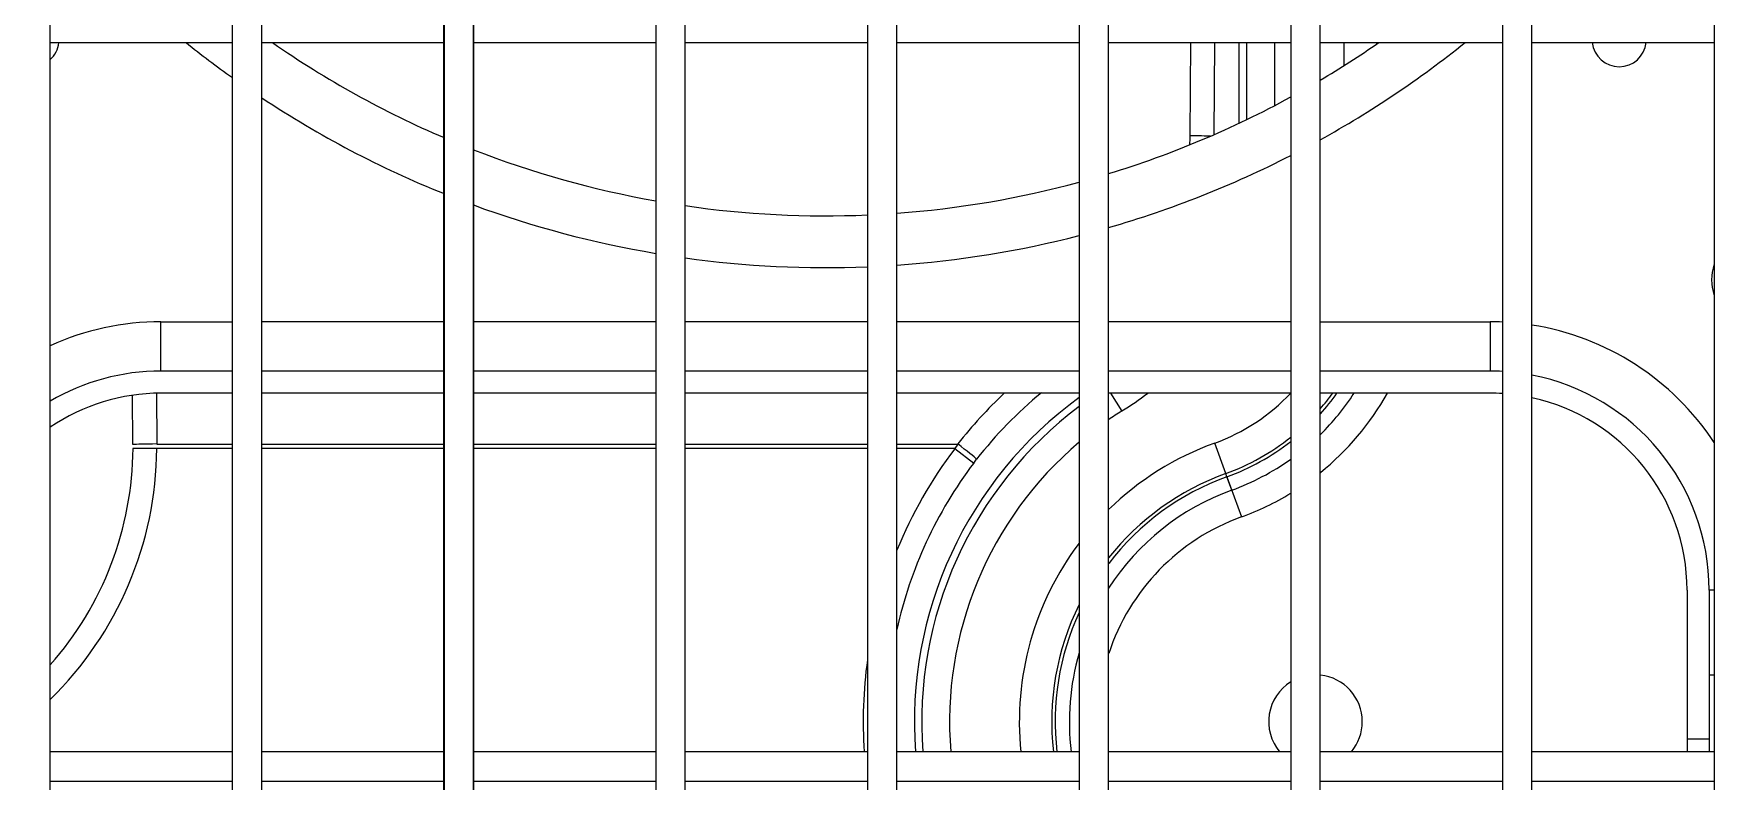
# Model space of a CAD drawing. Header units: millimetres. Extents: x 147592 to 201688, y -27981 to 8299.
# Drawn here: x 166369.7 to 166541.3, y -662.3 to -586.5 of the extents above; entities that cross this region are included whole.
import ezdxf

# ---------------------------------------------------------------- set-up
doc = ezdxf.new("R2010")
doc.units = ezdxf.units.MM
doc.layers.add('G-XREF-____-OTLN', color=7, linetype='Continuous', lineweight=5)
doc.layers.add('M-EQPM-____-OTLN', color=7, linetype='Continuous', lineweight=5)

# ---------------------------------------------------------------- blocks, each defined once
blk = doc.blocks.new('RUXYQ18BA - top_dwg-2871796-二层给排水_消防平面图')
at = {"layer": 'G-XREF-____-OTLN'}
for p, q in [((414.71, -150.44), (433.2, -150.44)), ((436.2, -150.44), (454.69, -150.44)), ((457.69, -150.44), (476.19, -150.44)), ((479.18, -150.44), (497.68, -150.44)), ((500.68, -150.44), (519.17, -150.44)), ((522.17, -150.44), (540.66, -150.44)), ((536.16, -150.44), (536.16, -158.28)), ((543.66, -150.44), (562.15, -150.44)), ((565.15, -150.44), (583.64, -150.44)), ((433.2, -183.78), (425.96, -183.78)), ((454.69, -183.78), (436.2, -183.78)), ((476.19, -183.78), (457.69, -183.78)), ((497.68, -183.78), (479.18, -183.78)), ((519.17, -183.78), (500.68, -183.78)), ((540.66, -183.78), (522.17, -183.78)), ((560.9, -183.78), (543.66, -183.78)), ((433.2, -186.03), (425.96, -186.03)), ((454.69, -186.03), (436.2, -186.03)), ((476.19, -186.03), (457.69, -186.03)), ((497.68, -186.03), (479.18, -186.03)), ((519.17, -186.03), (500.68, -186.03)), ((540.66, -186.03), (522.17, -186.03)), ((560.9, -186.03), (543.66, -186.03)), ((433.2, -222.42), (414.71, -222.42)), ((454.69, -222.42), (436.2, -222.42)), ((476.19, -222.42), (457.69, -222.42)), ((497.68, -222.42), (479.18, -222.42)), ((519.17, -222.42), (500.68, -222.42)), ((540.66, -222.42), (522.17, -222.42)), ((562.15, -222.42), (543.66, -222.42)), ((583.64, -222.42), (565.15, -222.42))]:
    blk.add_line(p, q, dxfattribs=at)
at = {"layer": 'G-XREF-____-OTLN', "color": 251, "true_color": 0x666666}
for p, q in [((530.44, -159.91), (530.5, -150.44)), ((532.92, -150.44), (532.85, -159.8)), ((535.43, -158.63), (535.43, -150.44)), ((539, -150.44), (539, -156.85)), ((546.08, -152.78), (546.08, -150.44)), ((549.37, -150.44), (549.37, -150.6)), ((454.69, -178.78), (436.2, -178.78)), ((476.19, -178.78), (457.69, -178.78)), ((497.68, -178.78), (479.18, -178.78)), ((519.17, -178.78), (500.68, -178.78)), ((540.66, -178.78), (522.17, -178.78)), ((423.11, -191.25), (423.08, -186.23)), ((523.53, -187.84), (522.4, -186.03)), ((436.2, -191.19), (454.69, -191.19)), ((454.69, -191.66), (436.2, -191.66)), ((457.69, -191.19), (476.19, -191.19)), ((476.19, -191.66), (457.69, -191.66)), ((479.18, -191.19), (497.68, -191.19)), ((497.68, -191.66), (479.18, -191.66)), ((506.55, -191.66), (500.68, -191.66)), ((583.64, -206.02), (583.14, -206.02)), ((583.64, -214.65), (583.14, -214.65)), ((583.14, -221.16), (580.89, -221.16))]:
    blk.add_line(p, q, dxfattribs=at)
at = {"layer": 'G-XREF-____-OTLN', "flags": 128}
for points in [[(411.71, -361.36), (414.71, -361.36), (414.71, 213.41), (411.71, 213.41)], [(433.2, -361.36), (436.2, -361.36), (436.2, 213.41), (433.2, 213.41)], [(454.69, 213.41), (457.69, 213.41), (457.69, -361.36), (454.69, -361.36)], [(476.19, -361.36), (479.18, -361.36), (479.18, 213.41), (476.19, 213.41)], [(500.68, -361.36), (500.68, 213.41), (497.68, 213.41), (497.68, -361.36)], [(522.17, -361.36), (522.17, 213.41), (519.17, 213.41), (519.17, -361.36)], [(543.66, -361.36), (543.66, 213.41), (540.66, 213.41), (540.66, -361.36)], [(565.15, -361.36), (565.15, 213.41), (562.15, 213.41), (562.15, -361.36)], [(586.64, -361.36), (586.64, 213.41), (583.64, 213.41), (583.64, -361.36)]]:
    blk.add_lwpolyline(points, close=True, dxfattribs=at)
at = {"layer": 'G-XREF-____-OTLN', "color": 251, "true_color": 0x666666, "flags": 128}
for points in [[(425.96, -183.78), (425.96, -178.78), (433.2, -178.78)], [(543.66, -178.78), (560.9, -178.78), (560.9, -183.78)], [(425.49, -186.03), (425.53, -191.19), (433.2, -191.19)], [(433.2, -191.66), (425.53, -191.66), (423.11, -191.65)], [(500.68, -191.19), (506.86, -191.19), (506.55, -191.66), (508.47, -193.12), (508.77, -192.73)], [(534.18, -194.51), (534.06, -194.18), (532.94, -191.09)], [(534.67, -195.87), (534.18, -194.51), (535.65, -198.58)]]:
    blk.add_lwpolyline(points, dxfattribs=at)
at = {"layer": 'G-XREF-____-OTLN', "flags": 128}
for points in [[(580.89, -206.02), (580.89, -221.16), (580.89, -222.42)], [(583.14, -206.02), (583.14, -221.16), (583.14, -222.42)]]:
    blk.add_lwpolyline(points, dxfattribs=at)
at = {"layer": 'G-XREF-____-OTLN'}
for centre, radius, start, end in [((412.85, -150.15), 2.75, 312.565, 353.8855), ((493.43, -69.57), 98.46, 235.2203, 246.8337), ((493.43, -69.57), 98.46, 300.674, 304.7797), ((574.01, -150.15), 2.75, 186.1145, 353.8855), ((493.43, -69.57), 98.46, 286.9704, 298.6655), ((493.43, -69.57), 98.46, 248.7189, 259.914), ((493.43, -69.57), 98.46, 274.221, 285.1544), ((493.43, -69.57), 98.46, 261.6818, 272.4729), ((588.39, -174.53), 5, 161.8051, 198.1949), ((425.96, -206.02), 22.24, 90, 120.3724), ((560.9, -206.02), 22.24, 86.7794, 90), ((560.9, -206.02), 22.24, 360, 78.9882), ((425.96, -206.02), 19.99, 90, 124.2289), ((526.17, -172.37), 24.99, 314.427, 326.8653), ((560.9, -206.02), 19.99, 86.4167, 90), ((560.9, -206.02), 19.99, 0, 77.7311), ((543.17, -219.37), 39.98, 126.8822, 184.3724), ((526.17, -172.37), 24.99, 289.8852, 305.4505), ((543.17, -219.37), 24.99, 109.8852, 147.169), ((543.17, -219.37), 24.99, 163.7959, 187.0065), ((543.17, -219.37), 4.75, 121.854, 219.9415), ((543.17, -219.37), 4.75, 121.854, 219.9415), ((543.17, -219.37), 4.75, 0, 84.0407), ((543.17, -219.37), 4.75, 0, 84.0407), ((543.17, -219.37), 4.75, 320.0585, 0), ((543.17, -219.37), 4.75, 320.0585, 0)]:
    blk.add_arc(centre, radius, start, end, dxfattribs=at)
at = {"layer": 'G-XREF-____-OTLN', "color": 251, "true_color": 0x666666}
for centre, radius, start, end in [((493.43, -69.57), 103.71, 231.2412, 234.4986), ((493.43, -69.57), 103.71, 298.9691, 308.7588), ((493.43, -69.57), 103.71, 236.5089, 248.0687), ((506.17, -159.75), 24.27, 357.4566, 359.613), ((493.43, -69.57), 103.71, 286.0877, 297.0921), ((493.43, -69.57), 103.71, 249.8439, 260.4293), ((493.43, -69.57), 103.71, 274.0071, 284.3706), ((493.43, -69.57), 103.71, 262.1055, 272.3477), ((425.96, -206.02), 27.24, 90, 114.3836), ((560.9, -206.02), 27.24, 87.3708, 90), ((560.9, -206.02), 27.24, 33.3985, 81.0273), ((543.17, -219.37), 40.72, 126.1105, 184.2933), ((543.17, -219.61), 46.11, 133.2439, 141.9381), ((543.17, -219.68), 43.7, 129.56, 141.9213), ((506.17, -159.97), 32.83, 301.9156, 307.4674), ((526.17, -172.37), 19.91, 289.8852, 316.7137), ((526.17, -172.37), 23.2, 318.9362, 323.931), ((526.17, -172.37), 27.88, 308.8687, 330.6577), ((526.17, -172.37), 23.55, 317.9783, 324.5423), ((543.17, -219.37), 37.15, 121.9156, 124.4227), ((389.61, -191.42), 33.51, 318.5202, 359.6222), ((389.61, -191.42), 35.92, 314.3346, 359.6222), ((543.17, -219.37), 45.92, 142.8895, 157.7164), ((543.17, -219.37), 37.15, 130.2425, 184.7071), ((543.17, -219.37), 30.07, 109.8852, 134.2948), ((526.17, -172.37), 23.2, 289.8852, 308.662), ((526.17, -172.37), 23.55, 289.8852, 307.991), ((543.17, -219.37), 43.51, 142.8895, 167.5963), ((543.17, -219.37), 26.78, 109.8852, 141.6409), ((543.17, -219.37), 26.43, 109.8852, 142.5994), ((526.17, -172.37), 27.88, 289.8852, 301.3296), ((543.17, -219.37), 22.1, 109.8852, 161.799), ((543.17, -219.37), 30.07, 142.9473, 185.8185), ((543.17, -219.37), 26.78, 153.6526, 186.5362), ((543.17, -219.37), 26.43, 155.2111, 186.6223), ((543.17, -219.37), 45.92, 172.1479, 183.8063)]:
    blk.add_arc(centre, radius, start, end, dxfattribs=at)
for centre, major_axis, ratio, start_param, end_param in [((530.44, -159.97), (-2.5, 0.02), 0.025203, 3.744602, 4.712559), ((425.53, -191.25), (2.5, 0.02), 0.025203, 1.570626, 2.879708), ((506.86, -191.25), (-1.97, 1.54), 0.019846, 3.403445, 4.727928)]:
    blk.add_ellipse(centre, major_axis=major_axis, ratio=ratio, start_param=start_param, end_param=end_param, dxfattribs=at)
blk = doc.blocks.new('RUXYQ18BA - top_dwg-V211-二层给排水_消防平面图')
at = {"layer": 'G-XREF-____-OTLN'}
for p, q in [((414.71, -150.44), (433.2, -150.44)), ((436.2, -150.44), (454.69, -150.44)), ((457.69, -150.44), (476.19, -150.44)), ((479.18, -150.44), (497.68, -150.44)), ((500.68, -150.44), (519.17, -150.44)), ((522.17, -150.44), (540.66, -150.44)), ((536.16, -150.44), (536.16, -158.28)), ((543.66, -150.44), (562.15, -150.44)), ((565.15, -150.44), (583.64, -150.44)), ((433.2, -183.78), (425.96, -183.78)), ((454.69, -183.78), (436.2, -183.78)), ((476.19, -183.78), (457.69, -183.78)), ((497.68, -183.78), (479.18, -183.78)), ((519.17, -183.78), (500.68, -183.78)), ((540.66, -183.78), (522.17, -183.78)), ((560.9, -183.78), (543.66, -183.78)), ((433.2, -186.03), (425.96, -186.03)), ((454.69, -186.03), (436.2, -186.03)), ((476.19, -186.03), (457.69, -186.03)), ((497.68, -186.03), (479.18, -186.03)), ((519.17, -186.03), (500.68, -186.03)), ((540.66, -186.03), (522.17, -186.03)), ((560.9, -186.03), (543.66, -186.03)), ((433.2, -222.42), (414.71, -222.42)), ((454.69, -222.42), (436.2, -222.42)), ((476.19, -222.42), (457.69, -222.42)), ((497.68, -222.42), (479.18, -222.42)), ((519.17, -222.42), (500.68, -222.42)), ((540.66, -222.42), (522.17, -222.42)), ((562.15, -222.42), (543.66, -222.42)), ((583.64, -222.42), (565.15, -222.42))]:
    blk.add_line(p, q, dxfattribs=at)
at = {"layer": 'G-XREF-____-OTLN', "color": 251, "true_color": 0x666666}
for p, q in [((530.44, -159.91), (530.5, -150.44)), ((532.92, -150.44), (532.85, -159.8)), ((535.43, -158.63), (535.43, -150.44)), ((539, -150.44), (539, -156.85)), ((546.08, -152.78), (546.08, -150.44)), ((549.37, -150.44), (549.37, -150.6)), ((454.69, -178.78), (436.2, -178.78)), ((476.19, -178.78), (457.69, -178.78)), ((497.68, -178.78), (479.18, -178.78)), ((519.17, -178.78), (500.68, -178.78)), ((540.66, -178.78), (522.17, -178.78)), ((423.11, -191.25), (423.08, -186.23)), ((523.53, -187.84), (522.4, -186.03)), ((436.2, -191.19), (454.69, -191.19)), ((454.69, -191.66), (436.2, -191.66)), ((457.69, -191.19), (476.19, -191.19)), ((476.19, -191.66), (457.69, -191.66)), ((479.18, -191.19), (497.68, -191.19)), ((497.68, -191.66), (479.18, -191.66)), ((506.55, -191.66), (500.68, -191.66)), ((583.64, -206.02), (583.14, -206.02)), ((583.64, -214.65), (583.14, -214.65)), ((583.14, -221.16), (580.89, -221.16))]:
    blk.add_line(p, q, dxfattribs=at)
at = {"layer": 'G-XREF-____-OTLN', "flags": 128}
for points in [[(411.71, -361.36), (414.71, -361.36), (414.71, 213.41), (411.71, 213.41)], [(433.2, -361.36), (436.2, -361.36), (436.2, 213.41), (433.2, 213.41)], [(454.69, 213.41), (457.69, 213.41), (457.69, -361.36), (454.69, -361.36)], [(476.19, -361.36), (479.18, -361.36), (479.18, 213.41), (476.19, 213.41)], [(500.68, -361.36), (500.68, 213.41), (497.68, 213.41), (497.68, -361.36)], [(522.17, -361.36), (522.17, 213.41), (519.17, 213.41), (519.17, -361.36)], [(543.66, -361.36), (543.66, 213.41), (540.66, 213.41), (540.66, -361.36)], [(565.15, -361.36), (565.15, 213.41), (562.15, 213.41), (562.15, -361.36)], [(586.64, -361.36), (586.64, 213.41), (583.64, 213.41), (583.64, -361.36)]]:
    blk.add_lwpolyline(points, close=True, dxfattribs=at)
at = {"layer": 'G-XREF-____-OTLN', "color": 251, "true_color": 0x666666, "flags": 128}
for points in [[(425.96, -183.78), (425.96, -178.78), (433.2, -178.78)], [(543.66, -178.78), (560.9, -178.78), (560.9, -183.78)], [(425.49, -186.03), (425.53, -191.19), (433.2, -191.19)], [(433.2, -191.66), (425.53, -191.66), (423.11, -191.65)], [(500.68, -191.19), (506.86, -191.19), (506.55, -191.66), (508.47, -193.12), (508.77, -192.73)], [(534.18, -194.51), (534.06, -194.18), (532.94, -191.09)], [(534.67, -195.87), (534.18, -194.51), (535.65, -198.58)]]:
    blk.add_lwpolyline(points, dxfattribs=at)
at = {"layer": 'G-XREF-____-OTLN', "flags": 128}
for points in [[(580.89, -206.02), (580.89, -221.16), (580.89, -222.42)], [(583.14, -206.02), (583.14, -221.16), (583.14, -222.42)]]:
    blk.add_lwpolyline(points, dxfattribs=at)
at = {"layer": 'G-XREF-____-OTLN'}
for centre, radius, start, end in [((412.85, -150.15), 2.75, 312.565, 353.8855), ((493.43, -69.57), 98.46, 235.2203, 246.8337), ((493.43, -69.57), 98.46, 300.674, 304.7797), ((574.01, -150.15), 2.75, 186.1145, 353.8855), ((493.43, -69.57), 98.46, 286.9704, 298.6655), ((493.43, -69.57), 98.46, 248.7189, 259.914), ((493.43, -69.57), 98.46, 274.221, 285.1544), ((493.43, -69.57), 98.46, 261.6818, 272.4729), ((588.39, -174.53), 5, 161.8051, 198.1949), ((425.96, -206.02), 22.24, 90, 120.3724), ((560.9, -206.02), 22.24, 86.7794, 90), ((560.9, -206.02), 22.24, 360, 78.9882), ((425.96, -206.02), 19.99, 90, 124.2289), ((526.17, -172.37), 24.99, 314.427, 326.8653), ((560.9, -206.02), 19.99, 86.4167, 90), ((560.9, -206.02), 19.99, 0, 77.7311), ((543.17, -219.37), 39.98, 126.8822, 184.3724), ((526.17, -172.37), 24.99, 289.8852, 305.4505), ((543.17, -219.37), 24.99, 109.8852, 147.169), ((543.17, -219.37), 24.99, 163.7959, 187.0065), ((543.17, -219.37), 4.75, 121.854, 219.9415), ((543.17, -219.37), 4.75, 121.854, 219.9415), ((543.17, -219.37), 4.75, 0, 84.0407), ((543.17, -219.37), 4.75, 0, 84.0407), ((543.17, -219.37), 4.75, 320.0585, 0), ((543.17, -219.37), 4.75, 320.0585, 0)]:
    blk.add_arc(centre, radius, start, end, dxfattribs=at)
at = {"layer": 'G-XREF-____-OTLN', "color": 251, "true_color": 0x666666}
for centre, radius, start, end in [((493.43, -69.57), 103.71, 231.2412, 234.4986), ((493.43, -69.57), 103.71, 298.9691, 308.7588), ((493.43, -69.57), 103.71, 236.5089, 248.0687), ((506.17, -159.75), 24.27, 357.4566, 359.613), ((493.43, -69.57), 103.71, 286.0877, 297.0921), ((493.43, -69.57), 103.71, 249.8439, 260.4293), ((493.43, -69.57), 103.71, 274.0071, 284.3706), ((493.43, -69.57), 103.71, 262.1055, 272.3477), ((425.96, -206.02), 27.24, 90, 114.3836), ((560.9, -206.02), 27.24, 87.3708, 90), ((560.9, -206.02), 27.24, 33.3985, 81.0273), ((543.17, -219.37), 40.72, 126.1105, 184.2933), ((543.17, -219.61), 46.11, 133.2439, 141.9381), ((543.17, -219.68), 43.7, 129.56, 141.9213), ((506.17, -159.97), 32.83, 301.9156, 307.4674), ((526.17, -172.37), 19.91, 289.8852, 316.7137), ((526.17, -172.37), 23.2, 318.9362, 323.931), ((526.17, -172.37), 27.88, 308.8687, 330.6577), ((526.17, -172.37), 23.55, 317.9783, 324.5423), ((543.17, -219.37), 37.15, 121.9156, 124.4227), ((389.61, -191.42), 33.51, 318.5202, 359.6222), ((389.61, -191.42), 35.92, 314.3346, 359.6222), ((543.17, -219.37), 45.92, 142.8895, 157.7164), ((543.17, -219.37), 37.15, 130.2425, 184.7071), ((543.17, -219.37), 30.07, 109.8852, 134.2948), ((526.17, -172.37), 23.2, 289.8852, 308.662), ((526.17, -172.37), 23.55, 289.8852, 307.991), ((543.17, -219.37), 43.51, 142.8895, 167.5963), ((543.17, -219.37), 26.78, 109.8852, 141.6409), ((543.17, -219.37), 26.43, 109.8852, 142.5994), ((526.17, -172.37), 27.88, 289.8852, 301.3296), ((543.17, -219.37), 22.1, 109.8852, 161.799), ((543.17, -219.37), 30.07, 142.9473, 185.8185), ((543.17, -219.37), 26.78, 153.6526, 186.5362), ((543.17, -219.37), 26.43, 155.2111, 186.6223), ((543.17, -219.37), 45.92, 172.1479, 183.8063)]:
    blk.add_arc(centre, radius, start, end, dxfattribs=at)
for centre, major_axis, ratio, start_param, end_param in [((530.44, -159.97), (-2.5, 0.02), 0.025203, 3.744602, 4.712559), ((425.53, -191.25), (2.5, 0.02), 0.025203, 1.570626, 2.879708), ((506.86, -191.25), (-1.97, 1.54), 0.019846, 3.403445, 4.727928)]:
    blk.add_ellipse(centre, major_axis=major_axis, ratio=ratio, start_param=start_param, end_param=end_param, dxfattribs=at)
blk = doc.blocks.new('RUXYQ18BA - RUXYQ18BA-2871902-二层给排水_消防平面图')
at = {"layer": 'M-EQPM-____-OTLN'}
for p, q in [((-378.6, 151.74), (-378.6, 726.51)), ((-360.11, 726.51), (-360.11, 151.74)), ((-357.11, 151.74), (-357.11, 726.51)), ((-338.61, 726.51), (-338.61, 151.74)), ((-335.62, 151.74), (-335.62, 726.51)), ((-317.12, 726.51), (-317.12, 151.74)), ((-314.12, 151.74), (-314.12, 726.51)), ((-295.63, 726.51), (-295.63, 151.74)), ((-292.63, 151.74), (-292.63, 726.51)), ((-274.14, 726.51), (-274.14, 151.74)), ((-271.14, 151.74), (-271.14, 726.51)), ((-252.65, 726.51), (-252.65, 151.74)), ((-249.65, 151.74), (-249.65, 726.51)), ((-231.16, 726.51), (-231.16, 151.74)), ((-228.16, 151.74), (-228.16, 726.51)), ((-209.67, 726.51), (-209.67, 151.74)), ((-378.6, 362.65), (-360.11, 362.65)), ((-357.11, 362.65), (-338.61, 362.65)), ((-335.62, 362.65), (-317.12, 362.65)), ((-314.12, 362.65), (-295.63, 362.65)), ((-292.63, 362.65), (-274.14, 362.65)), ((-271.14, 362.65), (-252.65, 362.65)), ((-249.65, 362.65), (-231.16, 362.65)), ((-228.16, 362.65), (-209.67, 362.65)), ((-360.11, 290.68), (-378.6, 290.68)), ((-338.61, 290.68), (-357.11, 290.68)), ((-317.12, 290.68), (-335.62, 290.68)), ((-295.63, 290.68), (-314.12, 290.68)), ((-274.14, 290.68), (-292.63, 290.68)), ((-252.65, 290.68), (-271.14, 290.68)), ((-231.16, 290.68), (-249.65, 290.68)), ((-209.67, 290.68), (-228.16, 290.68)), ((-378.6, 287.68), (-360.11, 287.68)), ((-357.11, 287.68), (-338.61, 287.68)), ((-335.62, 287.68), (-317.12, 287.68)), ((-314.12, 287.68), (-295.63, 287.68)), ((-292.63, 287.68), (-274.14, 287.68)), ((-271.14, 287.68), (-252.65, 287.68)), ((-249.65, 287.68), (-231.16, 287.68)), ((-228.16, 287.68), (-209.67, 287.68))]:
    blk.add_line(p, q, dxfattribs=at)
for name in ['RUXYQ18BA - top_dwg-2871796-二层给排水_消防平面图', 'RUXYQ18BA - top_dwg-V211-二层给排水_消防平面图']:
    blk.add_blockref(name, (-793.31, 513.1))

msp = doc.modelspace()

# ---------------------------------------------------------------- block references
at = {"layer": 'M-EQPM-____-OTLN', "lineweight": 80}
msp.add_blockref('RUXYQ18BA - RUXYQ18BA-2871902-二层给排水_消防平面图', (166750.01, -950), dxfattribs=at)

doc.saveas('drawing.dxf')
